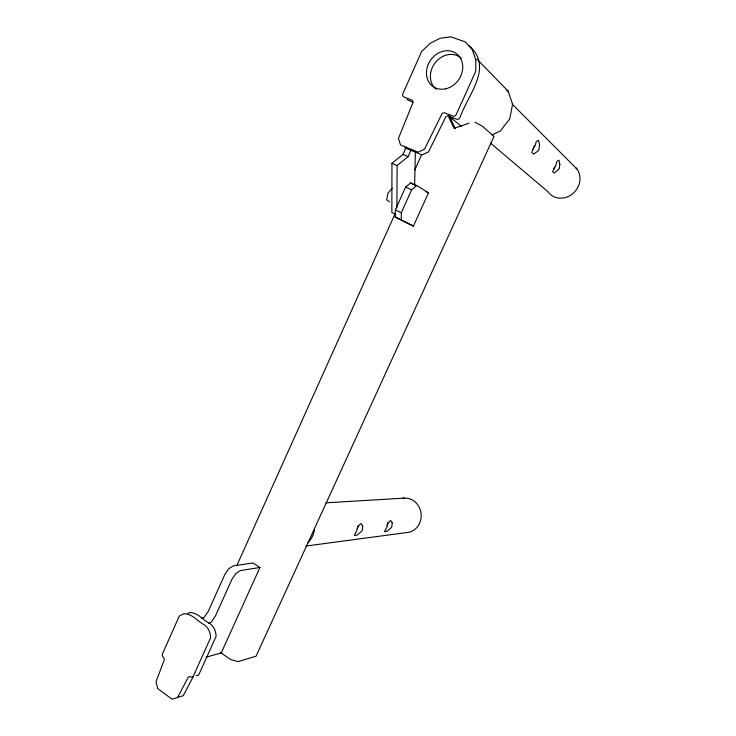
<?xml version="1.0" encoding="UTF-8"?>
<svg xmlns="http://www.w3.org/2000/svg" width="736" height="736" viewBox="0 0 736 736"><rect width="100%" height="100%" fill="white"/><g stroke="black" fill="none" stroke-linecap="round" stroke-linejoin="round"><path stroke-width="1.1" d="M406.244 147.163L402.997 154.422L391.957 163.337L391.856 212.594L395.83 214.36M395.26 217.046L395.296 210.018L405.582 187.137L410.624 182.914L416.696 185.509L428.481 192.786L413.402 226.099L395.26 217.046L413.402 226.099M396.86 207.929L397.136 165.517L408.149 156.556L411.406 149.288M401.267 219.724L401.341 212.695L411.672 189.759L416.696 185.509M414.644 185.334L415.362 151.285M358.23 525.559L357.218 528.862M387.946 522.348L386.961 525.467M534.364 145.737L533.168 149.141M236.734 565.754L394.984 213.955M414.764 169.979L421.829 154.275M201.59 618.626L204.314 617.127L208.279 611.331L224.793 574.512L228.74 568.762L233.211 565.92L252.954 562.966L259.946 567.474L221.223 652.961L206.016 657.211M193.218 676.697L183.255 695.676L177.799 697.332M553.748 168.36L554.659 167.008M392.178 188.306L387.982 193.071L386.676 199.879L389.556 201.876M208.665 623.512L211.379 621.984L215.344 616.161L231.96 579.241L235.897 573.464L240.359 570.584L259.946 567.474M187.671 613.474L189.465 612.61C197.754 612.288 203.182 620.246 210.018 623.677C214.112 626.64 215.998 631.442 216.099 636.382L198.886 674.526L197.68 675.666L196.144 675.381M492.154 134.844L500.342 130.99L509.735 118.901L512.587 104.273L508.107 91.135L477.002 59.174M469.062 123.133L454.075 128.358L448.298 116.095M305.909 546.057L406.18 532.634A17.287 15.723 84.4 0 0 421.093 513.673A17.287 15.723 84.4 0 0 402.528 498.346M325.928 502.844L404.533 498.106M412.832 102.083L407.956 100.179A2.604 2.217 -58.7 0 1 407.054 99.452M404.625 147.734L422.105 154.937L428.518 151.892L445.74 116.969A2.659 2.291 -56.9 0 1 448.601 116.03L456.688 119.186A2.668 2.309 -56.1 0 0 459.954 117.613C467.866 94.539 493.7 67.482 469.301 45.899L469.136 45.779M402.997 154.422L408.149 156.556M391.957 163.337L397.136 165.517M425.509 191.516L428.481 192.786M405.582 187.137L411.672 189.759M395.296 210.018L401.341 212.695M474.886 122.24L482.108 126.04L494.012 136.408L256.054 656.208L238.032 661.627L230.626 659.548L220.266 652.289M410.624 182.914L413.374 184.607M506.359 89.792L508.107 91.135M450.211 117.401L451.932 118.827M450.036 116.996L461.463 126.445M490.516 143.134L547.86 191.636A18.492 16.707 -48.8 0 0 573.096 193.402A18.492 16.707 -48.8 0 0 575.644 167.458M512.164 104.061L577.024 169.133M449.098 115.506L455.326 128.745M436.282 89.378A19.992 17.011 -55.5 0 1 435.372 62.496A19.992 17.011 -55.5 0 1 461.196 58.181M314.392 529.764A21.307 18.501 87.1 0 1 307.547 542.938M475.842 59.818L475.75 71.3L456.246 114.476A2.696 2.328 -56.3 0 1 452.962 116.067L444.802 112.893A2.677 2.309 -57.1 0 0 441.931 113.85L424.571 149.095L418.112 152.177L400.513 144.928L398.452 138.405L412.979 102.552A2.64 2.245 -58.7 0 0 411.737 100.022L403.88 96.959A2.631 2.236 -58.8 0 1 402.85 93.757L421.618 51.511L430.118 43.332L440.1 38.29L450.864 36.818L465.511 42.007L472.337 49.781L475.842 59.818M162.435 653.936L162.279 655.813L164.192 658.407L164.202 660.072L156.05 681.637L157.624 688.482L172.077 699.2L177.56 697.526L188.112 677.396L189.262 676.559L192.078 677.359L193.292 676.218L210.616 637.762C210.514 632.794 208.628 627.937 204.507 624.956C197.634 621.488 192.179 613.465 183.844 613.778L179.345 615.977L162.435 653.936M362.701 525.936L362.287 530.26L361.477 531.41L356.905 535.164L354.237 535.495L356.638 530.923L357.935 526.461L360.842 523.544L362.701 525.936M392.233 522.707L391.81 526.783L391.037 527.868L386.777 531.392L384.413 531.696L386.796 527.372L388.001 523.167L390.604 520.435L392.233 522.707M539.571 144.679L538.964 149.574L537.998 151.027L533.6 154.1L531.751 152.398L533.885 147.154L535.072 145.884L536.286 141.514L538.485 140.3L539.571 144.679M559.838 164.229L559.25 168.811L554.236 173.098L552.607 171.589L555.818 165.554L556.94 161.432L558.909 160.2L559.838 164.229M445.694 88.808A20.176 17.121 -55.7 0 0 459.742 57.058A20.176 17.121 -55.7 0 0 428.361 64.078A20.176 17.121 -55.7 0 0 445.694 88.808"/></g></svg>
